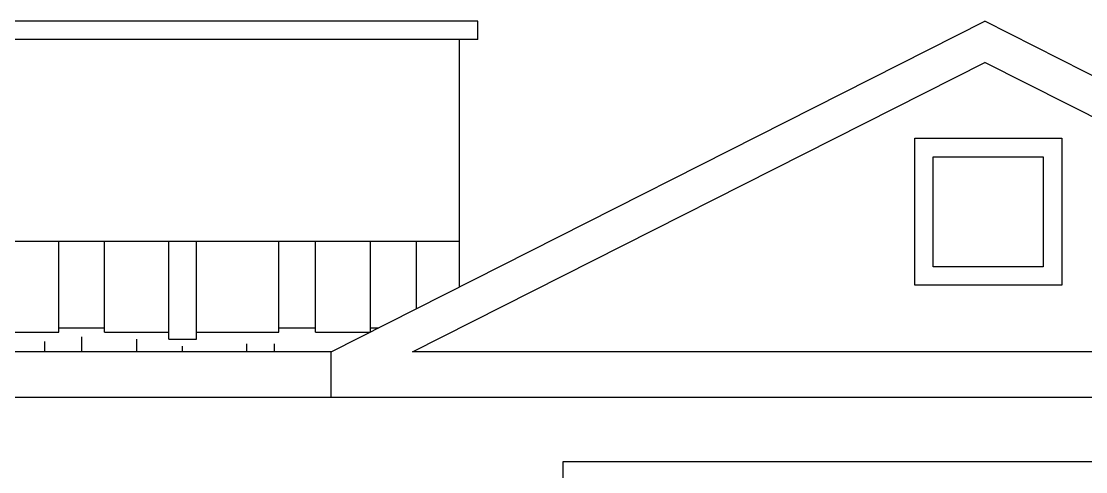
# Model space of a CAD drawing. Header units: inches. Extents: x 1397 to 20304, y -27267 to -746.
# Drawn here: x 2955.8 to 3071.8, y -8920.2 to -8871.2 of the extents above; entities that cross this region are included whole.
import ezdxf

# ---------------------------------------------------------------- set-up
doc = ezdxf.new("R2010")
doc.units = ezdxf.units.IN
doc.header["$LTSCALE"] = 17
doc.header["$MEASUREMENT"] = 0
doc.layers.add('OUTLINE', color=1, linetype='Continuous', lineweight=25)

msp = doc.modelspace()

# ---------------------------------------------------------------- hatches: boundary and pattern name
at = {"layer": 'OUTLINE'}
h = msp.add_hatch(dxfattribs=at)
h.set_pattern_fill('AR-RSHKE', color=8)
h.set_pattern_definition([(0, (3914.347, -6517.052), (25.5, 12), [6, -5, 7, -3, 9, -4]), (0, (3920.347, -6516.552), (25.5, 12), [5, -19, 4, -6]), (0, (3932.347, -6517.802), (25.5, 12), [3, -31]), (90, (3914.347, -6517.052), (-8.5, 12), [11.5, -36.5]), (90, (3920.347, -6517.052), (-8.5, 12), [11.25, -36.75]), (90, (3925.347, -6517.052), (-8.5, 12), [10.5, -37.5]), (90, (3932.347, -6517.802), (-8.5, 12), [11.5, -36.5]), (90, (3935.347, -6517.802), (-8.5, 12), [11.5, -36.5]), (90, (3944.347, -6517.052), (-8.5, 12), [11, -37])])
h.paths.add_polyline_path([(3003.55, -8900.09), (3003.55, -8895.16), (2821.55, -8895.16), (2797.55, -8907.16), (2989.55, -8907.16)])

# ---------------------------------------------------------------- linework, layer by layer
for p, q in [((3005.55, -8871.16), (2817.55, -8871.16)), ((2989.55, -8907.16), (3060.79, -8871.16)), ((3005.55, -8873.16), (3005.55, -8871.16)), ((3156.02, -8919.29), (3060.79, -8871.16)), ((3005.55, -8873.16), (2817.55, -8873.16)), ((3003.55, -8900.09), (3003.55, -8873.16)), ((2998.42, -8907.16), (3060.79, -8875.64)), ((3123.15, -8907.16), (3060.79, -8875.64)), ((3003.55, -8895.16), (2821.55, -8895.16)), ((2989.55, -8907.16), (2797.55, -8907.16)), ((2989.55, -8912.16), (2989.55, -8907.16)), ((3003.55, -8907.16), (2998.42, -8907.16)), ((3123.15, -8907.16), (3003.55, -8907.16)), ((3133.04, -8912.16), (2797.55, -8912.16))]:
    msp.add_line(p, q, dxfattribs=at)
for points in [[(3053.18, -8883.91), (3069.18, -8883.91), (3069.18, -8899.91), (3053.18, -8899.91)], [(3055.18, -8885.91), (3067.18, -8885.91), (3067.18, -8897.91), (3055.18, -8897.91)]]:
    msp.add_lwpolyline(points, close=True, dxfattribs=at)
msp.add_lwpolyline([(3052.01, -8981.16), (3106.79, -8981.16), (3106.79, -8919.16), (3014.79, -8919.16), (3014.79, -8981.16), (3023.87, -8981.16)], dxfattribs=at)

doc.saveas('drawing.dxf')
